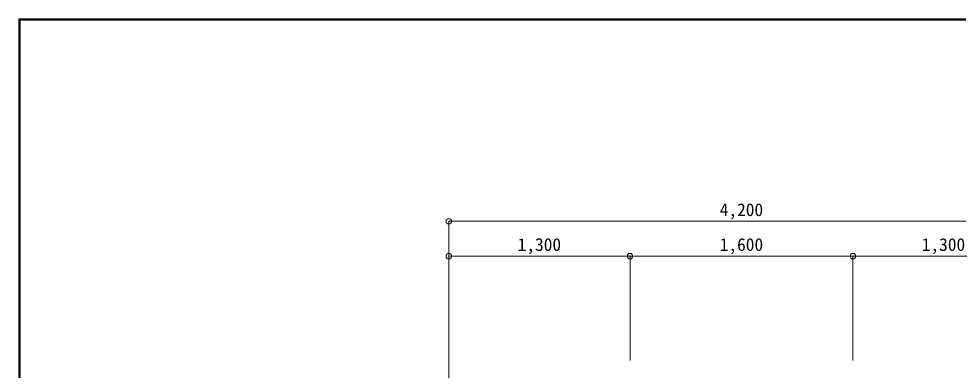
# Model space of a CAD drawing. Units: millimetres at full size, sheet at 1:50. Extents: x -9674 to 9699, y -6794 to 6791.
# Drawn here: x -9674 to -2932, y 4269 to 6791 of the extents above; entities that cross this region are included whole.
import ezdxf
from ezdxf.enums import TextEntityAlignment as Align

# ---------------------------------------------------------------- set-up
doc = ezdxf.new("R2010")
doc.units = ezdxf.units.MM
doc.header["$LTSCALE"] = 50
doc.header["$PDMODE"] = 32
doc.header["$PDSIZE"] = 40
doc.linetypes.add('CHAIN2', pattern=[12, 9, -1, 1, -1])
for name, color, linetype, lineweight in [('0-0_図面枠', 7, 'Continuous', 9), ('1-0_芯', 7, 'CHAIN2', 9), ('1-B_寸法', 7, 'Continuous', 9)]:
    doc.layers.add(name, color=color, linetype=linetype, lineweight=lineweight)
doc.styles.add('ＭＳ ゴシック', font='')
doc.styles.get('ＭＳ ゴシック').set_extended_font_data('MS Gothic')

msp = doc.modelspace()

# ---------------------------------------------------------------- linework, layer by layer
at = {"layer": '0-0_図面枠'}
for p, q in [((-9673.92, 6791.43), (-9673.92, -6793.93)), ((-9672.16, 6789.66), (-9672.16, -6792.16)), ((9697.16, 6789.66), (-9672.16, 6789.66)), ((-9670.4, 6787.9), (-9670.4, -6790.4)), ((9695.4, 6787.9), (-9670.4, 6787.9)), ((-9668.64, -6788.64), (-9668.64, 6786.14)), ((-9668.64, 6786.14), (9693.64, 6786.14)), ((-9666.87, 6784.38), (-9666.87, -6786.88)), ((9691.87, 6784.38), (-9666.87, 6784.38)), ((-9665.11, 6782.61), (-9665.11, -6785.11)), ((9690.11, 6782.61), (-9665.11, 6782.61)), ((-9663.35, 6780.85), (-9663.35, -6783.35)), ((9688.35, 6780.85), (-9663.35, 6780.85))]:
    msp.add_line(p, q, dxfattribs=at)
msp.add_lwpolyline([(9698.92, -6793.93), (9698.92, 6791.43), (-9673.92, 6791.43)], dxfattribs=at)
at = {"layer": '1-0_芯'}
msp.add_line((-6587.5, 4337.68), (-6587.5, -3842.32), dxfattribs=at)
at = {"layer": '1-B_寸法'}
for p, q in [((-6587.5, 5337.68), (-6587.5, 4337.68)), ((-6587.5, 5337.68), (-2387.5, 5337.68)), ((-5287.5, 5087.68), (-6587.5, 5087.68)), ((-5287.5, 5087.68), (-5287.5, 4337.68)), ((-3687.5, 5087.68), (-5287.5, 5087.68)), ((-3687.5, 5087.68), (-3687.5, 4337.68)), ((-2387.5, 5087.68), (-3687.5, 5087.68))]:
    msp.add_line(p, q, dxfattribs=at)
at = {"layer": '1-B_寸法', "color": 3}
for p in [(-6587.5, 5337.68), (-6587.5, 5087.68), (-5287.5, 5087.68), (-3687.5, 5087.68)]:
    msp.add_point(p, dxfattribs=at)

# ---------------------------------------------------------------- texts
at = {"layer": '1-B_寸法', "style": 'ＭＳ ゴシック'}
for s, p in [('4,200', (-4643.75, 5347.68)), ('1,300', (-6093.75, 5097.68)), ('1,600', (-4643.75, 5097.68)), ('1,300', (-3193.75, 5097.68))]:
    msp.add_text(s, height=91.64, dxfattribs=at).set_placement(p, align=Align.BOTTOM_LEFT)

doc.saveas('drawing.dxf')
